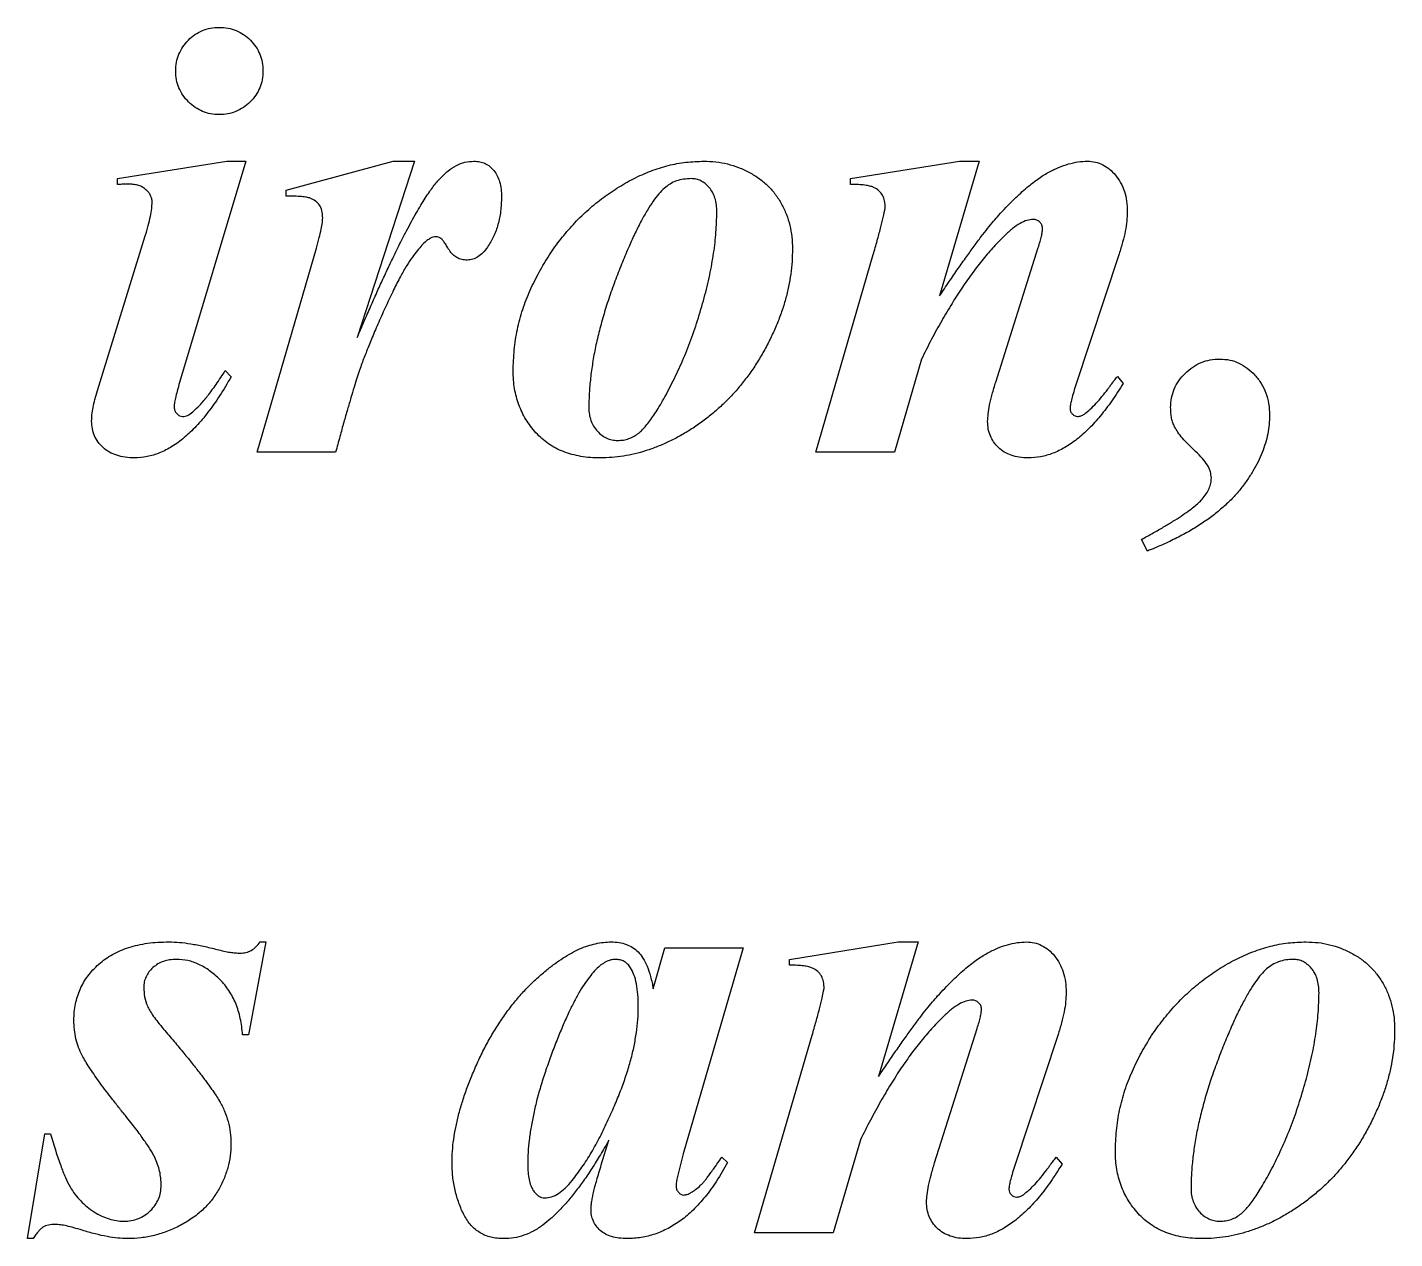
# Model space of a CAD drawing. Header units: inches. Extents: x -17.5 to 0, y -0.6 to 2.9.
# Drawn here: x -12.715 to -12.062, y 1.5 to 2.078 of the extents above; entities that cross this region are included whole.
import ezdxf

# ---------------------------------------------------------------- set-up
doc = ezdxf.new("R2010")
doc.units = ezdxf.units.IN
doc.header["$MEASUREMENT"] = 0

msp = doc.modelspace()

# ---------------------------------------------------------------- linework, layer by layer
at = {"color": 7, "linetype": 'Continuous', "lineweight": 25}
for p, q in [((-12.67166, 2.00556), (-12.61954, 2.01389)), ((-12.61034, 2.01389), (-12.64202, 1.90825)), ((-12.61954, 2.01389), (-12.61034, 2.01389)), ((-12.59111, 2), (-12.54007, 2.01389)), ((-12.52991, 2.01389), (-12.55721, 1.92969)), ((-12.54007, 2.01389), (-12.52991, 2.01389)), ((-12.32166, 2.00556), (-12.26975, 2.01389)), ((-12.26034, 2.01389), (-12.27917, 1.94961)), ((-12.26975, 2.01389), (-12.26034, 2.01389)), ((-12.67166, 2.00278), (-12.67166, 2.00556)), ((-12.32166, 2.00278), (-12.32166, 2.00556)), ((-12.59111, 1.99722), (-12.59111, 2)), ((-12.68126, 1.90434), (-12.65843, 1.97821)), ((-12.605, 1.875), (-12.57666, 1.9724)), ((-12.25239, 1.90846), (-12.23212, 1.97261)), ((-12.33833, 1.875), (-12.31086, 1.96931)), ((-12.1935, 1.96962), (-12.21433, 1.9066)), ((-12.28785, 1.91936), (-12.30079, 1.875)), ((-12.62023, 1.91389), (-12.61745, 1.91094)), ((-12.19432, 1.91111), (-12.19154, 1.90781)), ((-12.56754, 1.875), (-12.605, 1.875)), ((-12.30079, 1.875), (-12.33833, 1.875)), ((-12.18, 1.82778), (-12.18278, 1.83333)), ((-12.60083, 1.64119), (-12.60916, 1.59674)), ((-12.60361, 1.64119), (-12.60083, 1.64119)), ((-12.35083, 1.63285), (-12.29892, 1.64119)), ((-12.2895, 1.64119), (-12.30834, 1.57691)), ((-12.29892, 1.64119), (-12.2895, 1.64119)), ((-12.41589, 1.61879), (-12.41042, 1.63841)), ((-12.41042, 1.63841), (-12.37305, 1.63841)), ((-12.37305, 1.63841), (-12.40166, 1.53997)), ((-12.35083, 1.63007), (-12.35083, 1.63285)), ((-12.28156, 1.53576), (-12.26129, 1.59991)), ((-12.60916, 1.59674), (-12.61194, 1.59674)), ((-12.3675, 1.5023), (-12.34002, 1.59661)), ((-12.22266, 1.59691), (-12.2435, 1.53389)), ((-12.71472, 1.49952), (-12.70639, 1.54952)), ((-12.70639, 1.54952), (-12.70361, 1.54952)), ((-12.44072, 1.53468), (-12.43707, 1.54652)), ((-12.31702, 1.54665), (-12.32995, 1.5023)), ((-12.40166, 1.53997), (-12.40461, 1.52799)), ((-12.38317, 1.53841), (-12.38039, 1.5358)), ((-12.22349, 1.53841), (-12.22071, 1.53511)), ((-12.32995, 1.5023), (-12.3675, 1.5023)), ((-12.71194, 1.49952), (-12.71472, 1.49952))]:
    msp.add_line(p, q, dxfattribs=at)
for points, knots in [([(-12.64389, 2.05694), (-12.64381, 2.05834), (-12.64367, 2.06107), (-12.64248, 2.06498), (-12.64059, 2.06858), (-12.63793, 2.07173), (-12.63481, 2.07444), (-12.63122, 2.07639), (-12.62728, 2.07755), (-12.62454, 2.0777), (-12.62314, 2.07778)], [0, 0, 0, 0, 0.128069, 0.249947, 0.371754, 0.499132, 0.626344, 0.748778, 0.871931, 1, 1, 1, 1]), ([(-12.62314, 2.07778), (-12.62171, 2.0777), (-12.61893, 2.07756), (-12.61494, 2.0764), (-12.61133, 2.07443), (-12.60818, 2.07175), (-12.60552, 2.06858), (-12.60362, 2.06498), (-12.60243, 2.06107), (-12.60229, 2.05834), (-12.60222, 2.05694)], [0, 0, 0, 0, 0.1300718, 0.2538892, 0.3757225, 0.5033198, 0.6300722, 0.7512802, 0.8725603, 1, 1, 1, 1]), ([(-12.62314, 2.03611), (-12.62452, 2.03618), (-12.62722, 2.03633), (-12.63111, 2.03751), (-12.63467, 2.03946), (-12.63786, 2.04211), (-12.64055, 2.04527), (-12.64248, 2.04889), (-12.64367, 2.05282), (-12.64381, 2.05555), (-12.64389, 2.05694)], [0, 0, 0, 0, 0.1268805, 0.2476137, 0.370178, 0.4976909, 0.6260537, 0.749788, 0.8717957, 1, 1, 1, 1]), ([(-12.60222, 2.05694), (-12.60229, 2.05555), (-12.60244, 2.05282), (-12.60362, 2.04889), (-12.60555, 2.04527), (-12.60825, 2.04211), (-12.61144, 2.03945), (-12.61505, 2.0375), (-12.619, 2.03633), (-12.62174, 2.03619), (-12.62314, 2.03611)], [0, 0, 0, 0, 0.1275609, 0.2489562, 0.3720696, 0.4997881, 0.6266611, 0.7497744, 0.8724391, 1, 1, 1, 1]), ([(-12.51785, 2.00551), (-12.51658, 2.00678), (-12.51418, 2.00918), (-12.5101, 2.01188), (-12.50586, 2.01358), (-12.50296, 2.01379), (-12.50153, 2.01389)], [0, 0, 0, 0, 0.283236, 0.539118, 0.77285, 1, 1, 1, 1]), ([(-12.50153, 2.01389), (-12.50058, 2.01385), (-12.49874, 2.01378), (-12.49615, 2.01284), (-12.49383, 2.01144), (-12.49186, 2.00943), (-12.49025, 2.00694), (-12.48912, 2.00394), (-12.48843, 2.00049), (-12.48836, 1.99804), (-12.48833, 1.99674)], [0, 0, 0, 0, 0.1163793, 0.2257611, 0.3346185, 0.4480798, 0.5692364, 0.6973677, 0.8410742, 1, 1, 1, 1]), ([(-12.48278, 1.91363), (-12.48268, 1.91702), (-12.48248, 1.92372), (-12.4809, 1.9336), (-12.47841, 1.94316), (-12.4748, 1.95229), (-12.47046, 1.96096), (-12.46561, 1.96916), (-12.46016, 1.97675), (-12.45415, 1.98373), (-12.44769, 1.9902), (-12.44068, 1.99596), (-12.43325, 2.00113), (-12.42542, 2.00563), (-12.41724, 2.00928), (-12.40886, 2.01197), (-12.40032, 2.01359), (-12.39456, 2.01379), (-12.39167, 2.01389)], [0, 0, 0, 0, 0.068373, 0.135108, 0.201218, 0.267276, 0.332787, 0.396645, 0.459164, 0.521042, 0.582325, 0.643264, 0.703651, 0.764819, 0.825173, 0.88396, 0.941824, 1, 1, 1, 1]), ([(-12.39167, 2.01389), (-12.38977, 2.01382), (-12.38601, 2.01368), (-12.38045, 2.01266), (-12.37506, 2.01096), (-12.36995, 2.00856), (-12.36516, 2.00567), (-12.361, 2.0021), (-12.35743, 1.99803), (-12.35454, 1.99344), (-12.35222, 1.9885), (-12.35065, 1.98323), (-12.34958, 1.97773), (-12.34949, 1.97396), (-12.34944, 1.97205)], [0, 0, 0, 0, 0.085554, 0.169688, 0.253802, 0.339259, 0.42356, 0.504942, 0.585336, 0.66653, 0.748481, 0.83034, 0.913832, 1, 1, 1, 1]), ([(-12.25096, 1.98811), (-12.24984, 1.98931), (-12.24766, 1.99165), (-12.24441, 1.99495), (-12.24128, 1.99795), (-12.23829, 2.00066), (-12.23539, 2.00305), (-12.23259, 2.00512), (-12.22997, 2.00699), (-12.22659, 2.00889), (-12.22256, 2.0109), (-12.21777, 2.0126), (-12.21313, 2.01366), (-12.21008, 2.01381), (-12.2086, 2.01389)], [0, 0, 0, 0, 0.096922, 0.187782, 0.272642, 0.351578, 0.425341, 0.493416, 0.556438, 0.614383, 0.721325, 0.820638, 0.912937, 1, 1, 1, 1]), ([(-12.2086, 2.01389), (-12.20733, 2.01381), (-12.20481, 2.01364), (-12.20121, 2.01231), (-12.19792, 2.01016), (-12.19505, 2.00718), (-12.19262, 2.00359), (-12.1908, 1.99943), (-12.18977, 1.99473), (-12.18965, 1.99143), (-12.18959, 1.98971)], [0, 0, 0, 0, 0.11115, 0.220348, 0.332299, 0.453462, 0.580543, 0.710706, 0.849887, 1, 1, 1, 1]), ([(-12.55721, 1.92969), (-12.55615, 1.93219), (-12.55406, 1.93709), (-12.55093, 1.94423), (-12.54795, 1.95102), (-12.54503, 1.95741), (-12.54221, 1.96344), (-12.53948, 1.96911), (-12.53689, 1.97442), (-12.53435, 1.97932), (-12.53197, 1.98389), (-12.5297, 1.98809), (-12.52745, 1.99189), (-12.52535, 1.99534), (-12.52336, 1.99844), (-12.52144, 2.00114), (-12.51964, 2.00348), (-12.51842, 2.00487), (-12.51785, 2.00551)], [0, 0, 0, 0, 0.095301, 0.18648, 0.272875, 0.354696, 0.432414, 0.506037, 0.574896, 0.639227, 0.699262, 0.755246, 0.806323, 0.853838, 0.896685, 0.935191, 0.96984, 1, 1, 1, 1]), ([(-12.39771, 2.00556), (-12.39896, 2.00549), (-12.40137, 2.00538), (-12.40482, 2.00455), (-12.40794, 2.0031), (-12.40971, 2.0017), (-12.4106, 2.001)], [0, 0, 0, 0, 0.267997, 0.517347, 0.757714, 1, 1, 1, 1]), ([(-12.38555, 1.9895), (-12.38559, 1.9907), (-12.38565, 1.993), (-12.38634, 1.99624), (-12.38752, 1.99904), (-12.38914, 2.00137), (-12.39106, 2.00318), (-12.3931, 2.00458), (-12.39536, 2.00541), (-12.39692, 2.00551), (-12.39771, 2.00556)], [0, 0, 0, 0, 0.160943, 0.307485, 0.440153, 0.565263, 0.682999, 0.791977, 0.894836, 1, 1, 1, 1]), ([(-12.66611, 2.00291), (-12.66695, 2.0029), (-12.6688, 2.00287), (-12.67065, 2.00281), (-12.67166, 2.00278)], [0, 0, 0, 0, 0.453061, 1, 1, 1, 1]), ([(-12.65513, 1.99427), (-12.65516, 1.99483), (-12.65522, 1.99594), (-12.65582, 1.99752), (-12.65676, 1.999), (-12.65808, 2.00032), (-12.65966, 2.00151), (-12.66158, 2.00234), (-12.66376, 2.00281), (-12.6653, 2.00287), (-12.66611, 2.00291)], [0, 0, 0, 0, 0.1067566, 0.2136958, 0.3229817, 0.4435106, 0.5714844, 0.7028296, 0.8431403, 1, 1, 1, 1]), ([(-12.4106, 2.001), (-12.41149, 2.00012), (-12.41343, 1.99821), (-12.41605, 1.99463), (-12.41885, 1.99037), (-12.42169, 1.98531), (-12.42463, 1.9795), (-12.42761, 1.9729), (-12.43073, 1.96556), (-12.43383, 1.95757), (-12.43684, 1.94935), (-12.43943, 1.94113), (-12.44165, 1.93314), (-12.4435, 1.92536), (-12.44488, 1.91776), (-12.44589, 1.91038), (-12.44652, 1.90321), (-12.44662, 1.8985), (-12.44666, 1.89618)], [0, 0, 0, 0, 0.033249, 0.072559, 0.117666, 0.169098, 0.227007, 0.290985, 0.362132, 0.439493, 0.518973, 0.59539, 0.668972, 0.739827, 0.808386, 0.874496, 0.93831, 1, 1, 1, 1]), ([(-12.30517, 1.99162), (-12.30521, 1.99273), (-12.30528, 1.9948), (-12.30633, 1.99765), (-12.3081, 1.99997), (-12.31031, 2.00132), (-12.31264, 2.0021), (-12.31508, 2.00249), (-12.31816, 2.00274), (-12.32042, 2.00277), (-12.32166, 2.00278)], [0, 0, 0, 0, 0.143692, 0.268193, 0.387578, 0.517103, 0.59867, 0.70577, 0.838043, 1, 1, 1, 1]), ([(-12.65843, 1.97821), (-12.65793, 1.97987), (-12.65701, 1.98297), (-12.65597, 1.98731), (-12.6553, 1.99101), (-12.65518, 1.99326), (-12.65513, 1.99427)], [0, 0, 0, 0, 0.31585, 0.589913, 0.81473, 1, 1, 1, 1]), ([(-12.5737, 1.98681), (-12.57375, 1.98799), (-12.57384, 1.99016), (-12.57513, 1.993), (-12.57712, 1.99502), (-12.57931, 1.99614), (-12.5816, 1.99676), (-12.58412, 1.99699), (-12.58736, 1.99724), (-12.58978, 1.99723), (-12.59111, 1.99722)], [0, 0, 0, 0, 0.150745, 0.274893, 0.388689, 0.507831, 0.584565, 0.690788, 0.829821, 1, 1, 1, 1]), ([(-12.48833, 1.99674), (-12.48841, 1.99447), (-12.48857, 1.99005), (-12.48986, 1.98372), (-12.49189, 1.97789), (-12.49401, 1.9745), (-12.49506, 1.97283)], [0, 0, 0, 0, 0.270819, 0.525376, 0.765551, 1, 1, 1, 1]), ([(-12.31086, 1.96931), (-12.31023, 1.97151), (-12.30904, 1.97568), (-12.30743, 1.98159), (-12.30614, 1.98683), (-12.30548, 1.9901), (-12.30517, 1.99162)], [0, 0, 0, 0, 0.297706, 0.565151, 0.797817, 1, 1, 1, 1]), ([(-12.57666, 1.9724), (-12.57621, 1.97406), (-12.5754, 1.97705), (-12.5745, 1.98112), (-12.57385, 1.98425), (-12.57375, 1.98607), (-12.5737, 1.98681)], [0, 0, 0, 0, 0.350075, 0.630908, 0.849316, 1, 1, 1, 1]), ([(-12.42279, 1.88407), (-12.42223, 1.88457), (-12.42102, 1.88565), (-12.41925, 1.88761), (-12.41746, 1.89003), (-12.41549, 1.89278), (-12.41352, 1.89599), (-12.41137, 1.89954), (-12.40917, 1.90354), (-12.40608, 1.90948), (-12.40238, 1.9174), (-12.39825, 1.92736), (-12.3947, 1.93783), (-12.39151, 1.9486), (-12.38887, 1.95935), (-12.387, 1.96982), (-12.38581, 1.9798), (-12.38564, 1.98633), (-12.38555, 1.9895)], [0, 0, 0, 0, 0.019705, 0.042924, 0.069319, 0.09916, 0.132071, 0.168505, 0.208627, 0.25247, 0.344777, 0.439194, 0.536414, 0.636224, 0.735117, 0.828115, 0.916399, 1, 1, 1, 1]), ([(-12.27917, 1.94961), (-12.27766, 1.95187), (-12.27474, 1.95621), (-12.27049, 1.96243), (-12.26651, 1.96807), (-12.2628, 1.97313), (-12.2595, 1.97772), (-12.25639, 1.98168), (-12.25359, 1.98509), (-12.25179, 1.98716), (-12.25096, 1.98811)], [0, 0, 0, 0, 0.170885, 0.328423, 0.473151, 0.60457, 0.722896, 0.827784, 0.920751, 1, 1, 1, 1]), ([(-12.23451, 1.98611), (-12.23551, 1.986), (-12.23771, 1.98577), (-12.24102, 1.98411), (-12.24462, 1.98164), (-12.24693, 1.97948), (-12.24818, 1.9783)], [0, 0, 0, 0, 0.18595, 0.410703, 0.678753, 1, 1, 1, 1]), ([(-12.23004, 1.9819), (-12.23011, 1.98244), (-12.23025, 1.98355), (-12.23136, 1.98487), (-12.23275, 1.98596), (-12.23393, 1.98606), (-12.23451, 1.98611)], [0, 0, 0, 0, 0.2374239, 0.4859364, 0.7449033, 1, 1, 1, 1]), ([(-12.18959, 1.98971), (-12.18965, 1.98826), (-12.18979, 1.98519), (-12.1905, 1.98036), (-12.1918, 1.97512), (-12.19291, 1.97151), (-12.1935, 1.96962)], [0, 0, 0, 0, 0.211602, 0.448481, 0.711298, 1, 1, 1, 1]), ([(-12.24818, 1.9783), (-12.24992, 1.97657), (-12.25347, 1.97302), (-12.25848, 1.9671), (-12.26351, 1.96066), (-12.26847, 1.95357), (-12.27341, 1.9459), (-12.27829, 1.9376), (-12.28319, 1.92873), (-12.28627, 1.92254), (-12.28785, 1.91936)], [0, 0, 0, 0, 0.1027659, 0.2109917, 0.3258082, 0.4462553, 0.5742688, 0.709207, 0.8507118, 1, 1, 1, 1]), ([(-12.23212, 1.97261), (-12.23181, 1.97359), (-12.23123, 1.9754), (-12.23057, 1.97793), (-12.23014, 1.98005), (-12.23007, 1.98134), (-12.23004, 1.9819)], [0, 0, 0, 0, 0.323477, 0.595772, 0.822213, 1, 1, 1, 1]), ([(-12.52266, 1.97687), (-12.52324, 1.97648), (-12.52456, 1.97558), (-12.52648, 1.97366), (-12.52864, 1.97111), (-12.53112, 1.9679), (-12.53387, 1.96376), (-12.53681, 1.9585), (-12.54006, 1.95207), (-12.5435, 1.9448), (-12.54689, 1.93726), (-12.54998, 1.93004), (-12.55266, 1.92344), (-12.55472, 1.91822), (-12.55619, 1.91391), (-12.55748, 1.91018), (-12.55879, 1.9058), (-12.56027, 1.90083), (-12.56192, 1.89525), (-12.56371, 1.88905), (-12.56555, 1.88222), (-12.56686, 1.87747), (-12.56754, 1.875)], [0, 0, 0, 0, 0.018512, 0.042511, 0.072038, 0.107513, 0.150611, 0.204319, 0.267951, 0.342632, 0.41874, 0.488356, 0.551653, 0.608652, 0.63804, 0.673035, 0.713772, 0.759641, 0.811495, 0.868854, 0.93162, 1, 1, 1, 1]), ([(-12.51967, 1.97778), (-12.52017, 1.97774), (-12.52123, 1.97765), (-12.52217, 1.97714), (-12.52266, 1.97687)], [0, 0, 0, 0, 0.471736, 1, 1, 1, 1]), ([(-12.50465, 1.96667), (-12.50556, 1.96672), (-12.50728, 1.96682), (-12.5097, 1.96775), (-12.51177, 1.96925), (-12.51326, 1.97134), (-12.51443, 1.9734), (-12.51556, 1.97502), (-12.51641, 1.97621), (-12.5173, 1.97707), (-12.51838, 1.97764), (-12.51924, 1.97773), (-12.51967, 1.97778)], [0, 0, 0, 0, 0.137153, 0.261675, 0.387414, 0.520635, 0.64693, 0.748142, 0.820248, 0.868457, 0.935312, 1, 1, 1, 1]), ([(-12.49506, 1.97283), (-12.49576, 1.9719), (-12.49707, 1.97016), (-12.49947, 1.96821), (-12.50198, 1.96689), (-12.50377, 1.96674), (-12.50465, 1.96667)], [0, 0, 0, 0, 0.2943087, 0.5496681, 0.7775797, 1, 1, 1, 1]), ([(-12.34944, 1.97205), (-12.34949, 1.97005), (-12.34958, 1.96603), (-12.35019, 1.96001), (-12.35126, 1.95399), (-12.35267, 1.94796), (-12.35457, 1.94194), (-12.35686, 1.93592), (-12.35958, 1.92991), (-12.36263, 1.92392), (-12.36602, 1.91809), (-12.36978, 1.91259), (-12.37373, 1.90736), (-12.37793, 1.90243), (-12.38247, 1.89787), (-12.38724, 1.89362), (-12.39225, 1.88964), (-12.39751, 1.88603), (-12.4029, 1.88281), (-12.4083, 1.87994), (-12.41376, 1.87761), (-12.4192, 1.87565), (-12.42467, 1.87411), (-12.43014, 1.87303), (-12.43562, 1.87235), (-12.43928, 1.87226), (-12.44111, 1.87222)], [0, 0, 0, 0, 0.040288, 0.081046, 0.121912, 0.163592, 0.205763, 0.249164, 0.293302, 0.33884, 0.384474, 0.429222, 0.47316, 0.516609, 0.559725, 0.602707, 0.645492, 0.688706, 0.731235, 0.772081, 0.811808, 0.850842, 0.888714, 0.926191, 0.963211, 1, 1, 1, 1]), ([(-12.16889, 1.89631), (-12.16881, 1.89784), (-12.16865, 1.90086), (-12.16728, 1.90518), (-12.16512, 1.90919), (-12.16206, 1.91269), (-12.15847, 1.91567), (-12.15442, 1.9179), (-12.14995, 1.9192), (-12.14686, 1.91936), (-12.14528, 1.91944)], [0, 0, 0, 0, 0.124786, 0.24604, 0.367276, 0.49483, 0.623439, 0.747319, 0.870502, 1, 1, 1, 1]), ([(-12.14528, 1.91944), (-12.14373, 1.91935), (-12.14066, 1.91917), (-12.13623, 1.91769), (-12.13221, 1.91514), (-12.12856, 1.91184), (-12.12547, 1.90782), (-12.12324, 1.9032), (-12.12189, 1.89809), (-12.12174, 1.89454), (-12.12166, 1.89271)], [0, 0, 0, 0, 0.116802, 0.232217, 0.349327, 0.47503, 0.603269, 0.731207, 0.861468, 1, 1, 1, 1]), ([(-12.63577, 1.89418), (-12.63462, 1.89525), (-12.63206, 1.89761), (-12.62839, 1.90206), (-12.62434, 1.90756), (-12.62167, 1.91167), (-12.62023, 1.91389)], [0, 0, 0, 0, 0.186578, 0.415305, 0.685331, 1, 1, 1, 1]), ([(-12.44111, 1.87222), (-12.44272, 1.87225), (-12.44586, 1.87231), (-12.45042, 1.87287), (-12.4547, 1.87384), (-12.45873, 1.87513), (-12.46248, 1.87682), (-12.46592, 1.87892), (-12.46909, 1.88138), (-12.47193, 1.8842), (-12.47448, 1.88727), (-12.4767, 1.89054), (-12.47859, 1.89398), (-12.48008, 1.8976), (-12.48135, 1.90136), (-12.48212, 1.90531), (-12.48269, 1.90942), (-12.48275, 1.91221), (-12.48278, 1.91363)], [0, 0, 0, 0, 0.072878, 0.142298, 0.208199, 0.271692, 0.33365, 0.394303, 0.454151, 0.514931, 0.575502, 0.635011, 0.694027, 0.75313, 0.812473, 0.873468, 0.935645, 1, 1, 1, 1]), ([(-12.61745, 1.91094), (-12.61923, 1.90788), (-12.62262, 1.90206), (-12.62821, 1.89417), (-12.63381, 1.88742), (-12.63958, 1.88194), (-12.64539, 1.87758), (-12.65139, 1.87455), (-12.65747, 1.87258), (-12.6616, 1.87234), (-12.66363, 1.87222)], [0, 0, 0, 0, 0.168014, 0.320636, 0.459384, 0.584541, 0.698833, 0.803825, 0.903135, 1, 1, 1, 1]), ([(-12.64202, 1.90825), (-12.64242, 1.90688), (-12.64315, 1.90439), (-12.64397, 1.90103), (-12.64451, 1.89844), (-12.64462, 1.89696), (-12.64467, 1.89635)], [0, 0, 0, 0, 0.351155, 0.636598, 0.849991, 1, 1, 1, 1]), ([(-12.25626, 1.88967), (-12.25619, 1.89084), (-12.25604, 1.89348), (-12.2553, 1.89781), (-12.25406, 1.9029), (-12.25298, 1.90652), (-12.25239, 1.90846)], [0, 0, 0, 0, 0.183214, 0.411654, 0.683026, 1, 1, 1, 1]), ([(-12.19154, 1.90781), (-12.19331, 1.90501), (-12.19669, 1.89963), (-12.20221, 1.89237), (-12.20776, 1.88618), (-12.21343, 1.88114), (-12.21913, 1.87714), (-12.22497, 1.87431), (-12.23091, 1.87257), (-12.23492, 1.87234), (-12.2369, 1.87222)], [0, 0, 0, 0, 0.165262, 0.316603, 0.45397, 0.57917, 0.693818, 0.800285, 0.901451, 1, 1, 1, 1]), ([(-12.21433, 1.9066), (-12.21471, 1.90534), (-12.2154, 1.90308), (-12.21625, 1.90003), (-12.21676, 1.8977), (-12.21688, 1.89637), (-12.21693, 1.89583)], [0, 0, 0, 0, 0.355168, 0.638877, 0.854433, 1, 1, 1, 1]), ([(-12.19888, 1.90508), (-12.1986, 1.90546), (-12.19799, 1.9063), (-12.19696, 1.90767), (-12.19572, 1.90931), (-12.19481, 1.91048), (-12.19432, 1.91111)], [0, 0, 0, 0, 0.18485, 0.41446, 0.680809, 1, 1, 1, 1]), ([(-12.68403, 1.8898), (-12.684, 1.89081), (-12.68391, 1.893), (-12.68335, 1.89645), (-12.68248, 1.90029), (-12.68168, 1.90294), (-12.68126, 1.90434)], [0, 0, 0, 0, 0.204884, 0.441272, 0.704979, 1, 1, 1, 1]), ([(-12.21003, 1.89319), (-12.20909, 1.89395), (-12.20713, 1.89554), (-12.20439, 1.89835), (-12.20158, 1.90154), (-12.1998, 1.90387), (-12.19888, 1.90508)], [0, 0, 0, 0, 0.2222616, 0.4624979, 0.72018, 1, 1, 1, 1]), ([(-12.64467, 1.89635), (-12.64459, 1.89582), (-12.64443, 1.8947), (-12.64342, 1.89332), (-12.64216, 1.89222), (-12.64111, 1.89205), (-12.64063, 1.89197)], [0, 0, 0, 0, 0.247956, 0.514623, 0.778221, 1, 1, 1, 1]), ([(-12.64063, 1.89197), (-12.63979, 1.89209), (-12.63797, 1.89236), (-12.63654, 1.89355), (-12.63577, 1.89418)], [0, 0, 0, 0, 0.459307, 1, 1, 1, 1]), ([(-12.44666, 1.89618), (-12.44662, 1.89509), (-12.44654, 1.89299), (-12.4457, 1.89), (-12.44447, 1.88727), (-12.44265, 1.88493), (-12.44054, 1.883), (-12.43815, 1.88162), (-12.43561, 1.88068), (-12.43381, 1.8806), (-12.43291, 1.88056)], [0, 0, 0, 0, 0.141117, 0.271235, 0.399612, 0.526778, 0.652943, 0.768103, 0.883172, 1, 1, 1, 1]), ([(-12.21693, 1.89583), (-12.21687, 1.89536), (-12.21673, 1.89437), (-12.21582, 1.89315), (-12.21466, 1.89224), (-12.21375, 1.89209), (-12.21333, 1.89201)], [0, 0, 0, 0, 0.249564, 0.517955, 0.78011, 1, 1, 1, 1]), ([(-12.21333, 1.89201), (-12.21278, 1.89208), (-12.2116, 1.89223), (-12.21058, 1.89285), (-12.21003, 1.89319)], [0, 0, 0, 0, 0.462123, 1, 1, 1, 1]), ([(-12.16698, 1.88702), (-12.16727, 1.88767), (-12.16787, 1.889), (-12.16848, 1.89122), (-12.16881, 1.89368), (-12.16886, 1.89541), (-12.16889, 1.89631)], [0, 0, 0, 0, 0.2216266, 0.457211, 0.7183653, 1, 1, 1, 1]), ([(-12.66363, 1.87222), (-12.66512, 1.87227), (-12.66796, 1.87236), (-12.67197, 1.87337), (-12.67557, 1.87484), (-12.67857, 1.87707), (-12.68104, 1.87969), (-12.68276, 1.88278), (-12.68385, 1.88618), (-12.68397, 1.88858), (-12.68403, 1.8898)], [0, 0, 0, 0, 0.14681, 0.281244, 0.407948, 0.530306, 0.649212, 0.763023, 0.878836, 1, 1, 1, 1]), ([(-12.2369, 1.87222), (-12.23834, 1.87227), (-12.24108, 1.87236), (-12.24494, 1.87335), (-12.24835, 1.8749), (-12.25119, 1.87711), (-12.25348, 1.87975), (-12.25505, 1.88281), (-12.25612, 1.88613), (-12.25621, 1.88848), (-12.25626, 1.88967)], [0, 0, 0, 0, 0.147078, 0.280065, 0.40603, 0.527558, 0.646344, 0.760367, 0.878039, 1, 1, 1, 1]), ([(-12.12166, 1.89271), (-12.12171, 1.8912), (-12.1218, 1.88817), (-12.12245, 1.88365), (-12.12361, 1.87917), (-12.12513, 1.87469), (-12.12714, 1.87024), (-12.12958, 1.8658), (-12.13248, 1.8614), (-12.13577, 1.85702), (-12.13952, 1.8527), (-12.14387, 1.84864), (-12.14863, 1.84467), (-12.15394, 1.84095), (-12.1597, 1.83732), (-12.16603, 1.83398), (-12.17279, 1.83068), (-12.17755, 1.82876), (-12.18, 1.82778)], [0, 0, 0, 0, 0.048756, 0.09796, 0.147705, 0.198202, 0.251025, 0.305514, 0.362012, 0.421201, 0.482917, 0.546844, 0.613695, 0.683209, 0.756621, 0.833721, 0.914775, 1, 1, 1, 1]), ([(-12.14944, 1.86272), (-12.14955, 1.8637), (-12.14978, 1.86581), (-12.15132, 1.86896), (-12.15378, 1.87217), (-12.157, 1.87533), (-12.1603, 1.87847), (-12.16316, 1.8815), (-12.16536, 1.8843), (-12.16647, 1.88617), (-12.16698, 1.88702)], [0, 0, 0, 0, 0.096583, 0.207364, 0.338519, 0.493433, 0.650359, 0.786242, 0.902895, 1, 1, 1, 1]), ([(-12.43291, 1.88056), (-12.43198, 1.8806), (-12.43015, 1.88067), (-12.42749, 1.88135), (-12.425, 1.88247), (-12.42353, 1.88354), (-12.42279, 1.88407)], [0, 0, 0, 0, 0.255377, 0.501412, 0.750643, 1, 1, 1, 1]), ([(-12.15387, 1.85252), (-12.15319, 1.85335), (-12.15189, 1.85494), (-12.1505, 1.85753), (-12.14958, 1.86011), (-12.14949, 1.86186), (-12.14944, 1.86272)], [0, 0, 0, 0, 0.283585, 0.540099, 0.773353, 1, 1, 1, 1]), ([(-12.18278, 1.83333), (-12.18092, 1.83436), (-12.17739, 1.8363), (-12.17238, 1.83916), (-12.16794, 1.84186), (-12.16405, 1.84436), (-12.1607, 1.84666), (-12.1579, 1.84873), (-12.15565, 1.85063), (-12.15442, 1.85193), (-12.15387, 1.85252)], [0, 0, 0, 0, 0.182487, 0.347794, 0.496609, 0.630096, 0.746637, 0.846375, 0.930351, 1, 1, 1, 1]), ([(-12.6925, 1.60386), (-12.69247, 1.60516), (-12.69241, 1.60774), (-12.69184, 1.61151), (-12.69086, 1.61511), (-12.68956, 1.61855), (-12.68791, 1.62183), (-12.68585, 1.62493), (-12.6834, 1.62784), (-12.68062, 1.63058), (-12.67751, 1.6331), (-12.67406, 1.63528), (-12.67029, 1.63709), (-12.66626, 1.63864), (-12.66187, 1.63972), (-12.65724, 1.64063), (-12.65229, 1.64108), (-12.64889, 1.64115), (-12.64714, 1.64119)], [0, 0, 0, 0, 0.059206, 0.117017, 0.172813, 0.228349, 0.283605, 0.339563, 0.39695, 0.45597, 0.516732, 0.578175, 0.641074, 0.706379, 0.774283, 0.845821, 0.920436, 1, 1, 1, 1]), ([(-12.64714, 1.64119), (-12.64548, 1.64114), (-12.64197, 1.64105), (-12.63647, 1.64028), (-12.63044, 1.63917), (-12.62627, 1.63813), (-12.6241, 1.63758)], [0, 0, 0, 0, 0.213653, 0.4494, 0.711873, 1, 1, 1, 1]), ([(-12.61316, 1.6358), (-12.61221, 1.63587), (-12.61035, 1.63599), (-12.60773, 1.63706), (-12.60541, 1.6388), (-12.60422, 1.64037), (-12.60361, 1.64119)], [0, 0, 0, 0, 0.248846, 0.485926, 0.732908, 1, 1, 1, 1]), ([(-12.46706, 1.62756), (-12.4657, 1.62865), (-12.46308, 1.63076), (-12.45901, 1.63349), (-12.45505, 1.63585), (-12.45115, 1.63784), (-12.44727, 1.63932), (-12.44346, 1.64036), (-12.43973, 1.64106), (-12.43725, 1.64114), (-12.43603, 1.64119)], [0, 0, 0, 0, 0.1512513, 0.2923411, 0.4252491, 0.5516348, 0.6713009, 0.7846573, 0.8943067, 1, 1, 1, 1]), ([(-12.43603, 1.64119), (-12.43475, 1.64113), (-12.43227, 1.64103), (-12.42878, 1.6401), (-12.42566, 1.63859), (-12.42293, 1.63639), (-12.42055, 1.63335), (-12.41866, 1.62935), (-12.41699, 1.62443), (-12.41628, 1.62077), (-12.41589, 1.61879)], [0, 0, 0, 0, 0.114685, 0.222136, 0.322068, 0.423716, 0.534699, 0.665421, 0.819071, 1, 1, 1, 1]), ([(-12.28013, 1.6154), (-12.27901, 1.61661), (-12.27683, 1.61895), (-12.27357, 1.62225), (-12.27045, 1.62525), (-12.26745, 1.62796), (-12.26455, 1.63034), (-12.26176, 1.63242), (-12.25914, 1.63428), (-12.25575, 1.63618), (-12.25173, 1.6382), (-12.24694, 1.6399), (-12.2423, 1.64096), (-12.23925, 1.64111), (-12.23777, 1.64119)], [0, 0, 0, 0, 0.096922, 0.187782, 0.272642, 0.351578, 0.425341, 0.493416, 0.556438, 0.614383, 0.721325, 0.820638, 0.912937, 1, 1, 1, 1]), ([(-12.23777, 1.64119), (-12.2365, 1.6411), (-12.23398, 1.64094), (-12.23038, 1.6396), (-12.22709, 1.63746), (-12.22422, 1.63448), (-12.22179, 1.63089), (-12.21997, 1.62673), (-12.21894, 1.62202), (-12.21882, 1.61872), (-12.21876, 1.61701)], [0, 0, 0, 0, 0.11115, 0.220348, 0.332299, 0.453462, 0.580543, 0.710706, 0.849887, 1, 1, 1, 1]), ([(-12.19528, 1.54093), (-12.19518, 1.54432), (-12.19498, 1.55102), (-12.1934, 1.56089), (-12.19091, 1.57045), (-12.1873, 1.57959), (-12.18296, 1.58826), (-12.17811, 1.59646), (-12.17266, 1.60405), (-12.16665, 1.61103), (-12.16019, 1.6175), (-12.15318, 1.62325), (-12.14575, 1.62842), (-12.13792, 1.63293), (-12.12974, 1.63658), (-12.12136, 1.63926), (-12.11282, 1.64089), (-12.10706, 1.64109), (-12.10417, 1.64119)], [0, 0, 0, 0, 0.068373, 0.135108, 0.201218, 0.267276, 0.332787, 0.396645, 0.459164, 0.521042, 0.582325, 0.643264, 0.703651, 0.764819, 0.825173, 0.88396, 0.941824, 1, 1, 1, 1]), ([(-12.10417, 1.64119), (-12.10227, 1.64112), (-12.09851, 1.64098), (-12.09295, 1.63995), (-12.08756, 1.63825), (-12.08245, 1.63586), (-12.07766, 1.63297), (-12.0735, 1.6294), (-12.06993, 1.62533), (-12.06704, 1.62074), (-12.06472, 1.6158), (-12.06315, 1.61053), (-12.06208, 1.60503), (-12.06199, 1.60126), (-12.06194, 1.59935)], [0, 0, 0, 0, 0.085554, 0.169688, 0.253802, 0.339259, 0.42356, 0.504942, 0.585336, 0.66653, 0.748481, 0.83034, 0.913832, 1, 1, 1, 1]), ([(-12.64354, 1.63285), (-12.64463, 1.63281), (-12.64672, 1.63272), (-12.64971, 1.63193), (-12.65244, 1.63075), (-12.65477, 1.62897), (-12.65673, 1.62695), (-12.6581, 1.6246), (-12.65905, 1.62209), (-12.65913, 1.6203), (-12.65916, 1.6194)], [0, 0, 0, 0, 0.142331, 0.273091, 0.401783, 0.528907, 0.653372, 0.767895, 0.882167, 1, 1, 1, 1]), ([(-12.61194, 1.59674), (-12.61207, 1.5981), (-12.61231, 1.60077), (-12.61301, 1.60464), (-12.61396, 1.6083), (-12.61517, 1.61174), (-12.61666, 1.61495), (-12.61844, 1.61792), (-12.62044, 1.62071), (-12.62347, 1.62395), (-12.62742, 1.62749), (-12.63263, 1.63051), (-12.638, 1.63251), (-12.6417, 1.63274), (-12.64354, 1.63285)], [0, 0, 0, 0, 0.077861, 0.152341, 0.223862, 0.292897, 0.359225, 0.425334, 0.489584, 0.554298, 0.677497, 0.790085, 0.895581, 1, 1, 1, 1]), ([(-12.6241, 1.63758), (-12.62301, 1.63731), (-12.62097, 1.63681), (-12.61806, 1.63622), (-12.61549, 1.63592), (-12.6139, 1.63584), (-12.61316, 1.6358)], [0, 0, 0, 0, 0.301428, 0.568151, 0.800344, 1, 1, 1, 1]), ([(-12.4339, 1.63285), (-12.43468, 1.63279), (-12.43628, 1.63267), (-12.43863, 1.63163), (-12.44106, 1.63017), (-12.44251, 1.62878), (-12.44328, 1.62803)], [0, 0, 0, 0, 0.21488, 0.444023, 0.703923, 1, 1, 1, 1]), ([(-12.4267, 1.62882), (-12.42715, 1.62944), (-12.42801, 1.63063), (-12.42976, 1.63192), (-12.43176, 1.63271), (-12.43317, 1.6328), (-12.4339, 1.63285)], [0, 0, 0, 0, 0.264796, 0.509314, 0.746635, 1, 1, 1, 1]), ([(-12.11021, 1.63285), (-12.11146, 1.63279), (-12.11387, 1.63267), (-12.11732, 1.63185), (-12.12044, 1.6304), (-12.12221, 1.629), (-12.1231, 1.62829)], [0, 0, 0, 0, 0.267997, 0.517347, 0.757714, 1, 1, 1, 1]), ([(-12.09805, 1.61679), (-12.09809, 1.618), (-12.09815, 1.6203), (-12.09884, 1.62354), (-12.10002, 1.62634), (-12.10164, 1.62866), (-12.10356, 1.63047), (-12.1056, 1.63188), (-12.10786, 1.63271), (-12.10942, 1.6328), (-12.11021, 1.63285)], [0, 0, 0, 0, 0.160943, 0.307485, 0.440153, 0.565263, 0.682999, 0.791977, 0.894836, 1, 1, 1, 1]), ([(-12.51194, 1.53602), (-12.51192, 1.5378), (-12.51186, 1.54143), (-12.51119, 1.54695), (-12.51025, 1.55266), (-12.50888, 1.55857), (-12.50716, 1.56467), (-12.505, 1.57095), (-12.50248, 1.57742), (-12.49961, 1.58402), (-12.49644, 1.59056), (-12.49297, 1.59684), (-12.48929, 1.60282), (-12.48531, 1.60842), (-12.48116, 1.61373), (-12.47672, 1.61869), (-12.47203, 1.62331), (-12.46872, 1.62614), (-12.46706, 1.62756)], [0, 0, 0, 0, 0.050997, 0.103943, 0.158988, 0.216791, 0.277525, 0.340557, 0.406814, 0.476408, 0.546463, 0.615088, 0.681898, 0.747317, 0.811647, 0.875037, 0.937745, 1, 1, 1, 1]), ([(-12.44328, 1.62803), (-12.44412, 1.62711), (-12.44592, 1.62513), (-12.44841, 1.62164), (-12.45103, 1.61758), (-12.4536, 1.6128), (-12.45631, 1.60744), (-12.45895, 1.60138), (-12.46175, 1.59474), (-12.46451, 1.58761), (-12.46711, 1.58027), (-12.46946, 1.57306), (-12.47143, 1.5661), (-12.47298, 1.55938), (-12.47426, 1.55293), (-12.47518, 1.54673), (-12.47572, 1.54079), (-12.4758, 1.53692), (-12.47583, 1.53502)], [0, 0, 0, 0, 0.037531, 0.080077, 0.128489, 0.182503, 0.242688, 0.308762, 0.380759, 0.45896, 0.538185, 0.61438, 0.686534, 0.755191, 0.821089, 0.883834, 0.943104, 1, 1, 1, 1]), ([(-12.42305, 1.61002), (-12.42308, 1.61205), (-12.42313, 1.61581), (-12.42385, 1.62097), (-12.42485, 1.62532), (-12.42612, 1.62772), (-12.4267, 1.62882)], [0, 0, 0, 0, 0.31411, 0.581113, 0.808451, 1, 1, 1, 1]), ([(-12.33434, 1.61892), (-12.33438, 1.62003), (-12.33445, 1.6221), (-12.3355, 1.62494), (-12.33727, 1.62726), (-12.33948, 1.62862), (-12.34181, 1.6294), (-12.34425, 1.62978), (-12.34732, 1.63004), (-12.34959, 1.63006), (-12.35083, 1.63007)], [0, 0, 0, 0, 0.143692, 0.268193, 0.387578, 0.517103, 0.59867, 0.70577, 0.838043, 1, 1, 1, 1]), ([(-12.1231, 1.62829), (-12.12399, 1.62742), (-12.12593, 1.62551), (-12.12855, 1.62193), (-12.13135, 1.61766), (-12.13419, 1.61261), (-12.13713, 1.6068), (-12.14011, 1.6002), (-12.14323, 1.59285), (-12.14633, 1.58487), (-12.14934, 1.57665), (-12.15193, 1.56843), (-12.15415, 1.56044), (-12.156, 1.55266), (-12.15738, 1.54506), (-12.15839, 1.53768), (-12.15902, 1.53051), (-12.15912, 1.52579), (-12.15916, 1.52348)], [0, 0, 0, 0, 0.033249, 0.072559, 0.117666, 0.169098, 0.227007, 0.290985, 0.362132, 0.439493, 0.518973, 0.59539, 0.668972, 0.739827, 0.808386, 0.874496, 0.93831, 1, 1, 1, 1]), ([(-12.65916, 1.6194), (-12.65908, 1.61788), (-12.65892, 1.61489), (-12.65778, 1.61119), (-12.65624, 1.60821), (-12.65452, 1.60563), (-12.6523, 1.60268), (-12.65058, 1.60065), (-12.64966, 1.59956)], [0, 0, 0, 0, 0.201119, 0.398406, 0.508601, 0.646353, 0.809974, 1, 1, 1, 1]), ([(-12.34002, 1.59661), (-12.3394, 1.59881), (-12.33821, 1.60298), (-12.33659, 1.60889), (-12.33531, 1.61413), (-12.33465, 1.6174), (-12.33434, 1.61892)], [0, 0, 0, 0, 0.297706, 0.565151, 0.797817, 1, 1, 1, 1]), ([(-12.30834, 1.57691), (-12.30682, 1.57917), (-12.30391, 1.58351), (-12.29966, 1.58973), (-12.29567, 1.59536), (-12.29196, 1.60043), (-12.28866, 1.60501), (-12.28555, 1.60897), (-12.28276, 1.61239), (-12.28096, 1.61445), (-12.28013, 1.6154)], [0, 0, 0, 0, 0.170885, 0.328423, 0.473151, 0.60457, 0.722896, 0.827784, 0.920751, 1, 1, 1, 1]), ([(-12.26368, 1.61341), (-12.26468, 1.6133), (-12.26688, 1.61306), (-12.27019, 1.61141), (-12.27378, 1.60894), (-12.27609, 1.60678), (-12.27735, 1.6056)], [0, 0, 0, 0, 0.18595, 0.410703, 0.678753, 1, 1, 1, 1]), ([(-12.25921, 1.6092), (-12.25928, 1.60974), (-12.25942, 1.61084), (-12.26053, 1.61217), (-12.26192, 1.61326), (-12.26309, 1.61336), (-12.26368, 1.61341)], [0, 0, 0, 0, 0.237424, 0.485936, 0.744903, 1, 1, 1, 1]), ([(-12.21876, 1.61701), (-12.21882, 1.61556), (-12.21896, 1.61249), (-12.21966, 1.60766), (-12.22097, 1.60241), (-12.22208, 1.5988), (-12.22266, 1.59691)], [0, 0, 0, 0, 0.211602, 0.448481, 0.711298, 1, 1, 1, 1]), ([(-12.13529, 1.51137), (-12.13473, 1.51187), (-12.13352, 1.51295), (-12.13175, 1.5149), (-12.12996, 1.51733), (-12.12799, 1.52008), (-12.12602, 1.52329), (-12.12387, 1.52684), (-12.12167, 1.53084), (-12.11858, 1.53677), (-12.11488, 1.5447), (-12.11075, 1.55465), (-12.1072, 1.56513), (-12.10401, 1.57589), (-12.10137, 1.58665), (-12.0995, 1.59711), (-12.09831, 1.6071), (-12.09814, 1.61362), (-12.09805, 1.61679)], [0, 0, 0, 0, 0.019705, 0.042924, 0.069319, 0.09916, 0.132071, 0.168505, 0.208627, 0.25247, 0.344777, 0.439194, 0.536414, 0.636224, 0.735117, 0.828115, 0.916399, 1, 1, 1, 1]), ([(-12.43738, 1.55638), (-12.43624, 1.55886), (-12.43403, 1.56369), (-12.43111, 1.57093), (-12.42864, 1.57795), (-12.42658, 1.58477), (-12.42499, 1.59137), (-12.42393, 1.59779), (-12.42317, 1.60397), (-12.42309, 1.60804), (-12.42305, 1.61002)], [0, 0, 0, 0, 0.146155, 0.28499, 0.418182, 0.545285, 0.666433, 0.782078, 0.893677, 1, 1, 1, 1]), ([(-12.26129, 1.59991), (-12.26098, 1.60089), (-12.2604, 1.6027), (-12.25974, 1.60523), (-12.25931, 1.60735), (-12.25924, 1.60863), (-12.25921, 1.6092)], [0, 0, 0, 0, 0.323477, 0.595772, 0.822213, 1, 1, 1, 1]), ([(-12.68859, 1.58698), (-12.68919, 1.58823), (-12.69041, 1.59079), (-12.69158, 1.59494), (-12.69235, 1.59932), (-12.69245, 1.60232), (-12.6925, 1.60386)], [0, 0, 0, 0, 0.238905, 0.484724, 0.736486, 1, 1, 1, 1]), ([(-12.64966, 1.59956), (-12.64797, 1.59759), (-12.64474, 1.59379), (-12.64022, 1.58828), (-12.6361, 1.58331), (-12.63257, 1.57874), (-12.62947, 1.57471), (-12.62685, 1.57114), (-12.62472, 1.56805), (-12.62258, 1.56458), (-12.62045, 1.56049), (-12.6188, 1.55542), (-12.61769, 1.5502), (-12.61756, 1.54666), (-12.6175, 1.54487)], [0, 0, 0, 0, 0.120187, 0.230514, 0.329957, 0.419154, 0.497491, 0.565519, 0.623828, 0.671023, 0.754262, 0.836198, 0.917475, 1, 1, 1, 1]), ([(-12.27735, 1.6056), (-12.27908, 1.60387), (-12.28264, 1.60032), (-12.28764, 1.59439), (-12.29268, 1.58795), (-12.29764, 1.58087), (-12.30258, 1.5732), (-12.30746, 1.5649), (-12.31235, 1.55603), (-12.31544, 1.54983), (-12.31702, 1.54665)], [0, 0, 0, 0, 0.1027659, 0.2109917, 0.3258082, 0.4462553, 0.5742688, 0.709207, 0.8507118, 1, 1, 1, 1]), ([(-12.06194, 1.59935), (-12.06199, 1.59735), (-12.06208, 1.59333), (-12.06269, 1.58731), (-12.06376, 1.58128), (-12.06517, 1.57526), (-12.06707, 1.56923), (-12.06936, 1.56322), (-12.07208, 1.5572), (-12.07513, 1.55122), (-12.07852, 1.54539), (-12.08228, 1.53989), (-12.08623, 1.53465), (-12.09043, 1.52973), (-12.09497, 1.52517), (-12.09974, 1.52092), (-12.10475, 1.51694), (-12.11001, 1.51333), (-12.1154, 1.51011), (-12.1208, 1.50723), (-12.12626, 1.5049), (-12.1317, 1.50294), (-12.13717, 1.5014), (-12.14264, 1.50033), (-12.14812, 1.49964), (-12.15178, 1.49956), (-12.15361, 1.49952)], [0, 0, 0, 0, 0.040288, 0.081046, 0.121912, 0.163592, 0.205763, 0.249164, 0.293302, 0.33884, 0.384474, 0.429222, 0.47316, 0.516609, 0.559725, 0.602707, 0.645492, 0.688706, 0.731235, 0.772081, 0.811808, 0.850842, 0.888714, 0.926191, 0.963211, 1, 1, 1, 1]), ([(-12.66789, 1.55824), (-12.66911, 1.55974), (-12.67147, 1.56263), (-12.67474, 1.56691), (-12.67782, 1.57085), (-12.68054, 1.57458), (-12.68297, 1.57806), (-12.68514, 1.58124), (-12.68699, 1.58418), (-12.68808, 1.58607), (-12.68859, 1.58698)], [0, 0, 0, 0, 0.163661, 0.315484, 0.456034, 0.586544, 0.706092, 0.815425, 0.912231, 1, 1, 1, 1]), ([(-12.65083, 1.52495), (-12.65086, 1.52608), (-12.65093, 1.52836), (-12.6515, 1.53173), (-12.65248, 1.53504), (-12.65362, 1.53777), (-12.65475, 1.54007), (-12.65592, 1.54199), (-12.6573, 1.54415), (-12.65896, 1.54652), (-12.66084, 1.54914), (-12.66294, 1.552), (-12.66536, 1.55503), (-12.66702, 1.55714), (-12.66789, 1.55824)], [0, 0, 0, 0, 0.0887119, 0.1785294, 0.2673067, 0.3594848, 0.4102811, 0.4683313, 0.5357585, 0.61169, 0.6955346, 0.7889017, 0.890017, 1, 1, 1, 1]), ([(-12.45456, 1.5273), (-12.45299, 1.52937), (-12.44975, 1.53364), (-12.44535, 1.54062), (-12.44116, 1.54823), (-12.43866, 1.55361), (-12.43738, 1.55638)], [0, 0, 0, 0, 0.230967, 0.474163, 0.72999, 1, 1, 1, 1]), ([(-12.70361, 1.54952), (-12.70283, 1.54678), (-12.70137, 1.54168), (-12.69897, 1.53474), (-12.69677, 1.52901), (-12.69452, 1.52441), (-12.69207, 1.52066), (-12.6893, 1.5175), (-12.68625, 1.51462), (-12.68284, 1.51224), (-12.67931, 1.51028), (-12.67575, 1.50896), (-12.67229, 1.50798), (-12.66998, 1.5079), (-12.66884, 1.50785)], [0, 0, 0, 0, 0.14611, 0.271517, 0.375986, 0.460515, 0.53329, 0.604763, 0.675568, 0.747344, 0.817325, 0.88161, 0.942014, 1, 1, 1, 1]), ([(-12.6175, 1.54487), (-12.61758, 1.54293), (-12.61773, 1.53907), (-12.61889, 1.53337), (-12.62084, 1.52785), (-12.62346, 1.52251), (-12.62689, 1.51753), (-12.63109, 1.51301), (-12.63608, 1.50908), (-12.64167, 1.50568), (-12.64772, 1.50298), (-12.65397, 1.50096), (-12.66038, 1.49974), (-12.66469, 1.49959), (-12.66685, 1.49952)], [0, 0, 0, 0, 0.07822, 0.155435, 0.233166, 0.31313, 0.394389, 0.475572, 0.560528, 0.649127, 0.738541, 0.826585, 0.913061, 1, 1, 1, 1]), ([(-12.43707, 1.54652), (-12.43842, 1.54419), (-12.44103, 1.53965), (-12.44507, 1.53319), (-12.44904, 1.52725), (-12.45306, 1.52193), (-12.45693, 1.51707), (-12.46085, 1.51284), (-12.46465, 1.50908), (-12.46733, 1.50696), (-12.46863, 1.50594)], [0, 0, 0, 0, 0.156419, 0.303785, 0.441546, 0.570419, 0.690316, 0.801952, 0.904603, 1, 1, 1, 1]), ([(-12.15361, 1.49952), (-12.15522, 1.49955), (-12.15836, 1.4996), (-12.16292, 1.50017), (-12.1672, 1.50114), (-12.17123, 1.50243), (-12.17498, 1.50412), (-12.17842, 1.50622), (-12.18159, 1.50867), (-12.18443, 1.5115), (-12.18698, 1.51457), (-12.1892, 1.51784), (-12.19109, 1.52128), (-12.19258, 1.5249), (-12.19385, 1.52865), (-12.19462, 1.53261), (-12.19519, 1.53671), (-12.19525, 1.53951), (-12.19528, 1.54093)], [0, 0, 0, 0, 0.072878, 0.142298, 0.208199, 0.271692, 0.33365, 0.394303, 0.454151, 0.514931, 0.575502, 0.635011, 0.694027, 0.75313, 0.812473, 0.873468, 0.935645, 1, 1, 1, 1]), ([(-12.48733, 1.49952), (-12.48838, 1.49955), (-12.49042, 1.49961), (-12.49337, 1.50014), (-12.49611, 1.50099), (-12.49856, 1.5023), (-12.50084, 1.50386), (-12.50292, 1.50579), (-12.50468, 1.50812), (-12.50677, 1.51163), (-12.50881, 1.51649), (-12.51065, 1.52268), (-12.51176, 1.52924), (-12.51188, 1.53373), (-12.51194, 1.53602)], [0, 0, 0, 0, 0.063398, 0.124106, 0.181381, 0.236825, 0.292429, 0.349032, 0.407944, 0.469461, 0.597027, 0.727216, 0.860912, 1, 1, 1, 1]), ([(-12.47583, 1.53502), (-12.4758, 1.5337), (-12.47574, 1.53125), (-12.47528, 1.52785), (-12.47454, 1.52502), (-12.47344, 1.52279), (-12.47212, 1.52111), (-12.47071, 1.51992), (-12.46926, 1.51908), (-12.46822, 1.519), (-12.46771, 1.51896)], [0, 0, 0, 0, 0.200627, 0.374128, 0.520561, 0.643689, 0.750326, 0.842545, 0.924307, 1, 1, 1, 1]), ([(-12.44562, 1.51345), (-12.4456, 1.51397), (-12.44555, 1.51513), (-12.44533, 1.51702), (-12.44491, 1.51921), (-12.44441, 1.52171), (-12.44369, 1.52451), (-12.44282, 1.52762), (-12.44182, 1.53105), (-12.4411, 1.53343), (-12.44072, 1.53468)], [0, 0, 0, 0, 0.071654, 0.159659, 0.260621, 0.378327, 0.50943, 0.657934, 0.821451, 1, 1, 1, 1]), ([(-12.38039, 1.5358), (-12.38212, 1.53284), (-12.38542, 1.52719), (-12.39088, 1.51956), (-12.39659, 1.51325), (-12.40248, 1.50814), (-12.40865, 1.50434), (-12.41497, 1.50151), (-12.4216, 1.49987), (-12.4261, 1.49964), (-12.42835, 1.49952)], [0, 0, 0, 0, 0.162883, 0.310308, 0.443899, 0.565597, 0.67871, 0.786572, 0.89326, 1, 1, 1, 1]), ([(-12.39328, 1.525), (-12.39307, 1.5252), (-12.39257, 1.52569), (-12.39178, 1.52664), (-12.39077, 1.52786), (-12.3896, 1.52938), (-12.38826, 1.5312), (-12.38674, 1.53335), (-12.385, 1.53576), (-12.3838, 1.53749), (-12.38317, 1.53841)], [0, 0, 0, 0, 0.051109, 0.126147, 0.219685, 0.333793, 0.468546, 0.623988, 0.801635, 1, 1, 1, 1]), ([(-12.28542, 1.51697), (-12.28536, 1.51814), (-12.2852, 1.52078), (-12.28447, 1.52511), (-12.28322, 1.5302), (-12.28214, 1.53381), (-12.28156, 1.53576)], [0, 0, 0, 0, 0.183214, 0.411654, 0.683026, 1, 1, 1, 1]), ([(-12.22071, 1.53511), (-12.22248, 1.5323), (-12.22586, 1.52693), (-12.23138, 1.51967), (-12.23692, 1.51347), (-12.24259, 1.50844), (-12.2483, 1.50444), (-12.25414, 1.50161), (-12.26008, 1.49987), (-12.26409, 1.49963), (-12.26607, 1.49952)], [0, 0, 0, 0, 0.165262, 0.316603, 0.45397, 0.57917, 0.693818, 0.800285, 0.901451, 1, 1, 1, 1]), ([(-12.22804, 1.53237), (-12.22777, 1.53275), (-12.22716, 1.5336), (-12.22612, 1.53497), (-12.22489, 1.53661), (-12.22398, 1.53777), (-12.22349, 1.53841)], [0, 0, 0, 0, 0.18485, 0.41446, 0.680809, 1, 1, 1, 1]), ([(-12.40461, 1.52799), (-12.40472, 1.52736), (-12.40491, 1.52628), (-12.405, 1.52519), (-12.40504, 1.52474)], [0, 0, 0, 0, 0.588566, 1, 1, 1, 1]), ([(-12.2435, 1.53389), (-12.24388, 1.53264), (-12.24456, 1.53038), (-12.24541, 1.52733), (-12.24593, 1.525), (-12.24605, 1.52367), (-12.2461, 1.52313)], [0, 0, 0, 0, 0.355168, 0.638877, 0.854433, 1, 1, 1, 1]), ([(-12.2392, 1.52048), (-12.23826, 1.52125), (-12.2363, 1.52284), (-12.23355, 1.52565), (-12.23075, 1.52883), (-12.22897, 1.53116), (-12.22804, 1.53237)], [0, 0, 0, 0, 0.2222616, 0.4624979, 0.72018, 1, 1, 1, 1]), ([(-12.66884, 1.50785), (-12.66759, 1.5079), (-12.66516, 1.508), (-12.66171, 1.50901), (-12.65856, 1.51056), (-12.65589, 1.51283), (-12.65363, 1.51542), (-12.652, 1.51838), (-12.65098, 1.52159), (-12.65088, 1.52382), (-12.65083, 1.52495)], [0, 0, 0, 0, 0.135347, 0.262472, 0.387342, 0.513271, 0.639004, 0.759062, 0.877157, 1, 1, 1, 1]), ([(-12.46771, 1.51896), (-12.46661, 1.51907), (-12.4643, 1.5193), (-12.46096, 1.52106), (-12.45763, 1.52372), (-12.45564, 1.52604), (-12.45456, 1.5273)], [0, 0, 0, 0, 0.205321, 0.430209, 0.691962, 1, 1, 1, 1]), ([(-12.40504, 1.52474), (-12.40498, 1.52417), (-12.40486, 1.52305), (-12.40396, 1.52164), (-12.40278, 1.52062), (-12.40183, 1.52044), (-12.4014, 1.52035)], [0, 0, 0, 0, 0.270358, 0.540354, 0.789509, 1, 1, 1, 1]), ([(-12.4014, 1.52035), (-12.40085, 1.52043), (-12.39961, 1.5206), (-12.39771, 1.52157), (-12.39552, 1.52302), (-12.39407, 1.52429), (-12.39328, 1.525)], [0, 0, 0, 0, 0.171942, 0.39263, 0.666176, 1, 1, 1, 1]), ([(-12.2461, 1.52313), (-12.24604, 1.52265), (-12.2459, 1.52166), (-12.24499, 1.52044), (-12.24383, 1.51954), (-12.24291, 1.51938), (-12.2425, 1.51931)], [0, 0, 0, 0, 0.249564, 0.517955, 0.78011, 1, 1, 1, 1]), ([(-12.15916, 1.52348), (-12.15912, 1.52239), (-12.15904, 1.52029), (-12.1582, 1.5173), (-12.15697, 1.51457), (-12.15515, 1.51223), (-12.15304, 1.51029), (-12.15065, 1.50891), (-12.14811, 1.50797), (-12.14631, 1.50789), (-12.14541, 1.50785)], [0, 0, 0, 0, 0.141117, 0.271235, 0.399612, 0.526778, 0.652943, 0.768103, 0.883172, 1, 1, 1, 1]), ([(-12.26607, 1.49952), (-12.2675, 1.49956), (-12.27024, 1.49965), (-12.27411, 1.50065), (-12.27752, 1.50219), (-12.28036, 1.50441), (-12.28265, 1.50704), (-12.28422, 1.5101), (-12.28528, 1.51342), (-12.28538, 1.51577), (-12.28542, 1.51697)], [0, 0, 0, 0, 0.147078, 0.280065, 0.40603, 0.527558, 0.646344, 0.760367, 0.878039, 1, 1, 1, 1]), ([(-12.2425, 1.51931), (-12.24195, 1.51938), (-12.24077, 1.51952), (-12.23975, 1.52015), (-12.2392, 1.52048)], [0, 0, 0, 0, 0.462123, 1, 1, 1, 1]), ([(-12.42835, 1.49952), (-12.42967, 1.49957), (-12.43217, 1.49966), (-12.43568, 1.50039), (-12.43873, 1.5016), (-12.44123, 1.50336), (-12.4432, 1.50548), (-12.44458, 1.50793), (-12.44551, 1.51059), (-12.44558, 1.51249), (-12.44562, 1.51345)], [0, 0, 0, 0, 0.158489, 0.300623, 0.428424, 0.54944, 0.665057, 0.773266, 0.884828, 1, 1, 1, 1]), ([(-12.14541, 1.50785), (-12.14448, 1.50789), (-12.14265, 1.50797), (-12.13999, 1.50865), (-12.1375, 1.50977), (-12.13603, 1.51084), (-12.13529, 1.51137)], [0, 0, 0, 0, 0.255377, 0.501412, 0.750643, 1, 1, 1, 1]), ([(-12.70131, 1.50629), (-12.70245, 1.50626), (-12.7045, 1.50619), (-12.70691, 1.50531), (-12.70843, 1.50413), (-12.70957, 1.50292), (-12.71077, 1.50136), (-12.71153, 1.50016), (-12.71194, 1.49952)], [0, 0, 0, 0, 0.2535842, 0.4586334, 0.5603107, 0.6816842, 0.8293628, 1, 1, 1, 1]), ([(-12.68855, 1.50351), (-12.68988, 1.50393), (-12.69233, 1.5047), (-12.69579, 1.50559), (-12.69871, 1.50615), (-12.70051, 1.50625), (-12.70131, 1.50629)], [0, 0, 0, 0, 0.318585, 0.588557, 0.817312, 1, 1, 1, 1]), ([(-12.66685, 1.49952), (-12.6684, 1.49958), (-12.67169, 1.4997), (-12.67687, 1.50049), (-12.68256, 1.50176), (-12.68649, 1.50291), (-12.68855, 1.50351)], [0, 0, 0, 0, 0.210118, 0.445804, 0.708866, 1, 1, 1, 1]), ([(-12.46863, 1.50594), (-12.47009, 1.50495), (-12.47294, 1.50302), (-12.47762, 1.50103), (-12.48241, 1.49973), (-12.48569, 1.49959), (-12.48733, 1.49952)], [0, 0, 0, 0, 0.262918, 0.512358, 0.755295, 1, 1, 1, 1])]:
    msp.add_open_spline(points, degree=3, knots=knots, dxfattribs=at)

doc.saveas('drawing.dxf')
